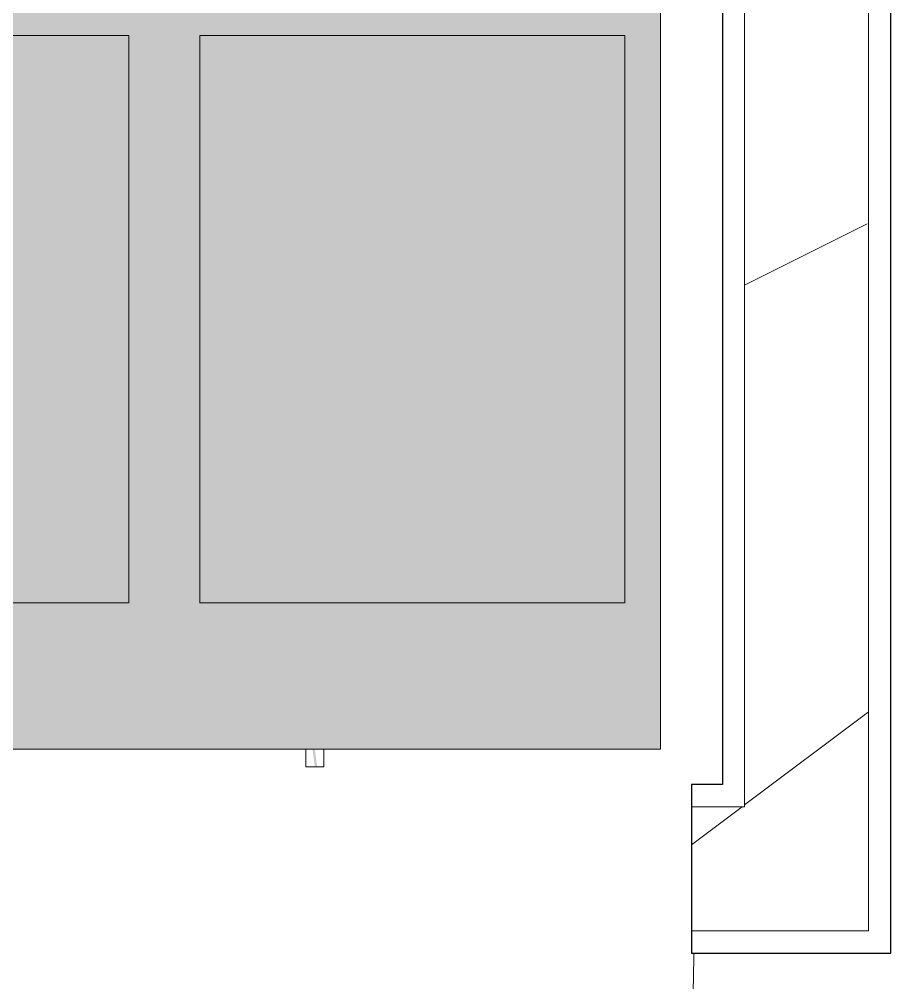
# Model space of a CAD drawing. Header units: inches. Extents: x -10205 to 13964, y -460 to 30702.
# Drawn here: x -2954.46 to -2929.87, y 12050.23 to 12077.4 of the extents above; entities that cross this region are included whole.
import ezdxf

# ---------------------------------------------------------------- set-up
doc = ezdxf.new("R2010")
doc.units = ezdxf.units.IN
doc.header["$MEASUREMENT"] = 0
for name, color, linetype, lineweight in [('0-1', 7, 'Continuous', 5), ('0-4', 7, 'Continuous', 9), ('A-DOOR-3', 7, 'Continuous', 9), ('A-WALL-5', 130, 'Continuous', 25), ('A-WALL-6', 7, 'Continuous', 9), ('A-WALL-PATT-4', 8, 'Continuous', 9), ('M-EQPM-1', 8, 'Continuous', 9), ('M-EQPM-2', 7, 'Continuous', 9)]:
    doc.layers.add(name, color=color, linetype=linetype, lineweight=lineweight)
pattern_1 = [(216.87, (12.795, 31.987), (95.9612857, 63.9749714), [15.994, -143.942]), (206.565, (31.987, 22.391), (-31.986981, -31.986924), [35.763, -35.763]), (198.435, (31.987, 6.397), (-63.974746, -31.987128), [20.231, -80.922])]

# ---------------------------------------------------------------- blocks, each defined once
blk = doc.blocks.new('HVAC_SPVU_AlliedAir_MGE4 - HVAC_SPVU_AlliedAir_MGE4-V96-SITE PLAN - CAD FILE')
at = {"layer": 'M-EQPM-1'}
h = blk.add_hatch(color=256, dxfattribs=at)
h.paths.add_polyline_path([(-13, -12.125), (14, -12.125), (14, 12.125), (-14, 12.125), (-14, -12.125), (-13.624, -12.125)], flags=0)
h.paths.add_polyline_path([(1, -8), (1, 8), (13, 8), (13, -8), (5.25, -8)], flags=0)
h.paths.add_polyline_path([(-12.727, -8), (-13, -8), (-13, 8), (-1, 8), (-1, -8)], flags=0)
h = blk.add_hatch(color=256, dxfattribs=at)
h.paths.add_polyline_path([(13, -8), (13, 8), (1, 8), (1, -8), (5.25, -8)], flags=0)
h.paths.add_polyline_path([(-12.727, -8), (-1, -8), (-1, 8), (-13, 8), (-13, -8)], flags=0)
blk.add_hatch(color=256, dxfattribs=at).paths.add_polyline_path([(4.315, -12.625), (4.25, -12.125), (4.185, -12.125), (4.25, -12.625)], flags=0)
at = {"layer": 'M-EQPM-2'}
for p, q in [((14, 12.125), (14, -12.125)), ((-1, 8), (-13, 8)), ((-1, -8), (-1, 8)), ((13, 8), (1, 8)), ((1, 8), (1, -8)), ((13, -8), (13, 8)), ((-13, -8), (-1, -8)), ((1, -8), (13, -8)), ((14, -12.125), (-14, -12.125)), ((4, -12.125), (4, -12.625)), ((4.5, -12.625), (4.5, -12.125)), ((4.5, -12.625), (4, -12.625)), ((4, -12.625), (4.185, -12.625)), ((4.315, -12.625), (4.5, -12.625))]:
    blk.add_line(p, q, dxfattribs=at)
blk = doc.blocks.new('Single-Flush - 30_ x 80_-1420870-SITE PLAN - CAD FILE')
at = {"layer": 'A-DOOR-3'}
blk.add_arc((15, 2.375), 30.067, 93.8141, 180, dxfattribs=at)
blk = doc.blocks.new('1750 Ox - Unit Layouts_rvt-1-SITE PLAN - CAD FILE')
at = {"layer": 'A-WALL-PATT-4'}
h = blk.add_hatch(dxfattribs=at)
h.set_pattern_fill('FP_4', color=256, style=0, pattern_type=2)
h.set_pattern_definition(pattern_1)
h.paths.add_polyline_path([(-2930.499, 12051.689), (-2930.563, 12080.589), (-2933.999, 12080.589), (-2933.999, 12051.689)], flags=0)
h = blk.add_hatch(dxfattribs=at)
h.set_pattern_fill('FP_4', color=256, style=0, pattern_type=2)
h.set_pattern_definition(pattern_1)
h.paths.add_polyline_path([(-2968.249, 12051.689), (-2965.499, 12051.689), (-2965.499, 12055.189), (-2968.249, 12055.189)], flags=0)
h.paths.add_polyline_path([(-2933.999, 12051.689), (-2933.999, 12055.189), (-2935.499, 12055.189), (-2935.499, 12051.689), (-2934.624, 12051.689)], flags=0)
at = {"layer": 'A-WALL-5'}
for p, q in [((-2934.624, 12081.064), (-2934.624, 12055.814)), ((-2929.874, 12051.064), (-2929.874, 12081.064)), ((-2934.624, 12055.814), (-2935.499, 12055.814)), ((-2935.499, 12055.814), (-2935.499, 12051.064)), ((-2935.499, 12051.064), (-2934.624, 12051.064)), ((-2934.624, 12051.064), (-2930.499, 12051.064)), ((-2930.499, 12051.064), (-2929.874, 12051.064))]:
    blk.add_line(p, q, dxfattribs=at)
at = {"layer": 'A-WALL-6'}
for p, q in [((-2933.999, 12055.189), (-2933.999, 12081.064)), ((-2930.499, 12051.689), (-2930.499, 12081.064)), ((-2935.499, 12055.189), (-2934.624, 12055.189)), ((-2933.999, 12055.189), (-2934.624, 12055.189)), ((-2935.499, 12051.689), (-2934.624, 12051.689)), ((-2933.999, 12051.689), (-2934.624, 12051.689)), ((-2930.499, 12051.689), (-2933.999, 12051.689))]:
    blk.add_line(p, q, dxfattribs=at)
at = {"layer": '0-4'}
blk.add_blockref('HVAC_SPVU_AlliedAir_MGE4 - HVAC_SPVU_AlliedAir_MGE4-V96-SITE PLAN - CAD FILE', (-2950.374, 12068.939), dxfattribs=at)
at = {"layer": '0-4', "rotation": 180}
blk.add_blockref('Single-Flush - 30_ x 80_-1420870-SITE PLAN - CAD FILE', (-2950.499, 12053.439), dxfattribs=at)

msp = doc.modelspace()

# ---------------------------------------------------------------- block references
at = {"layer": '0-1'}
msp.add_blockref('1750 Ox - Unit Layouts_rvt-1-SITE PLAN - CAD FILE', (0, 0), dxfattribs=at)

doc.saveas('drawing.dxf')
